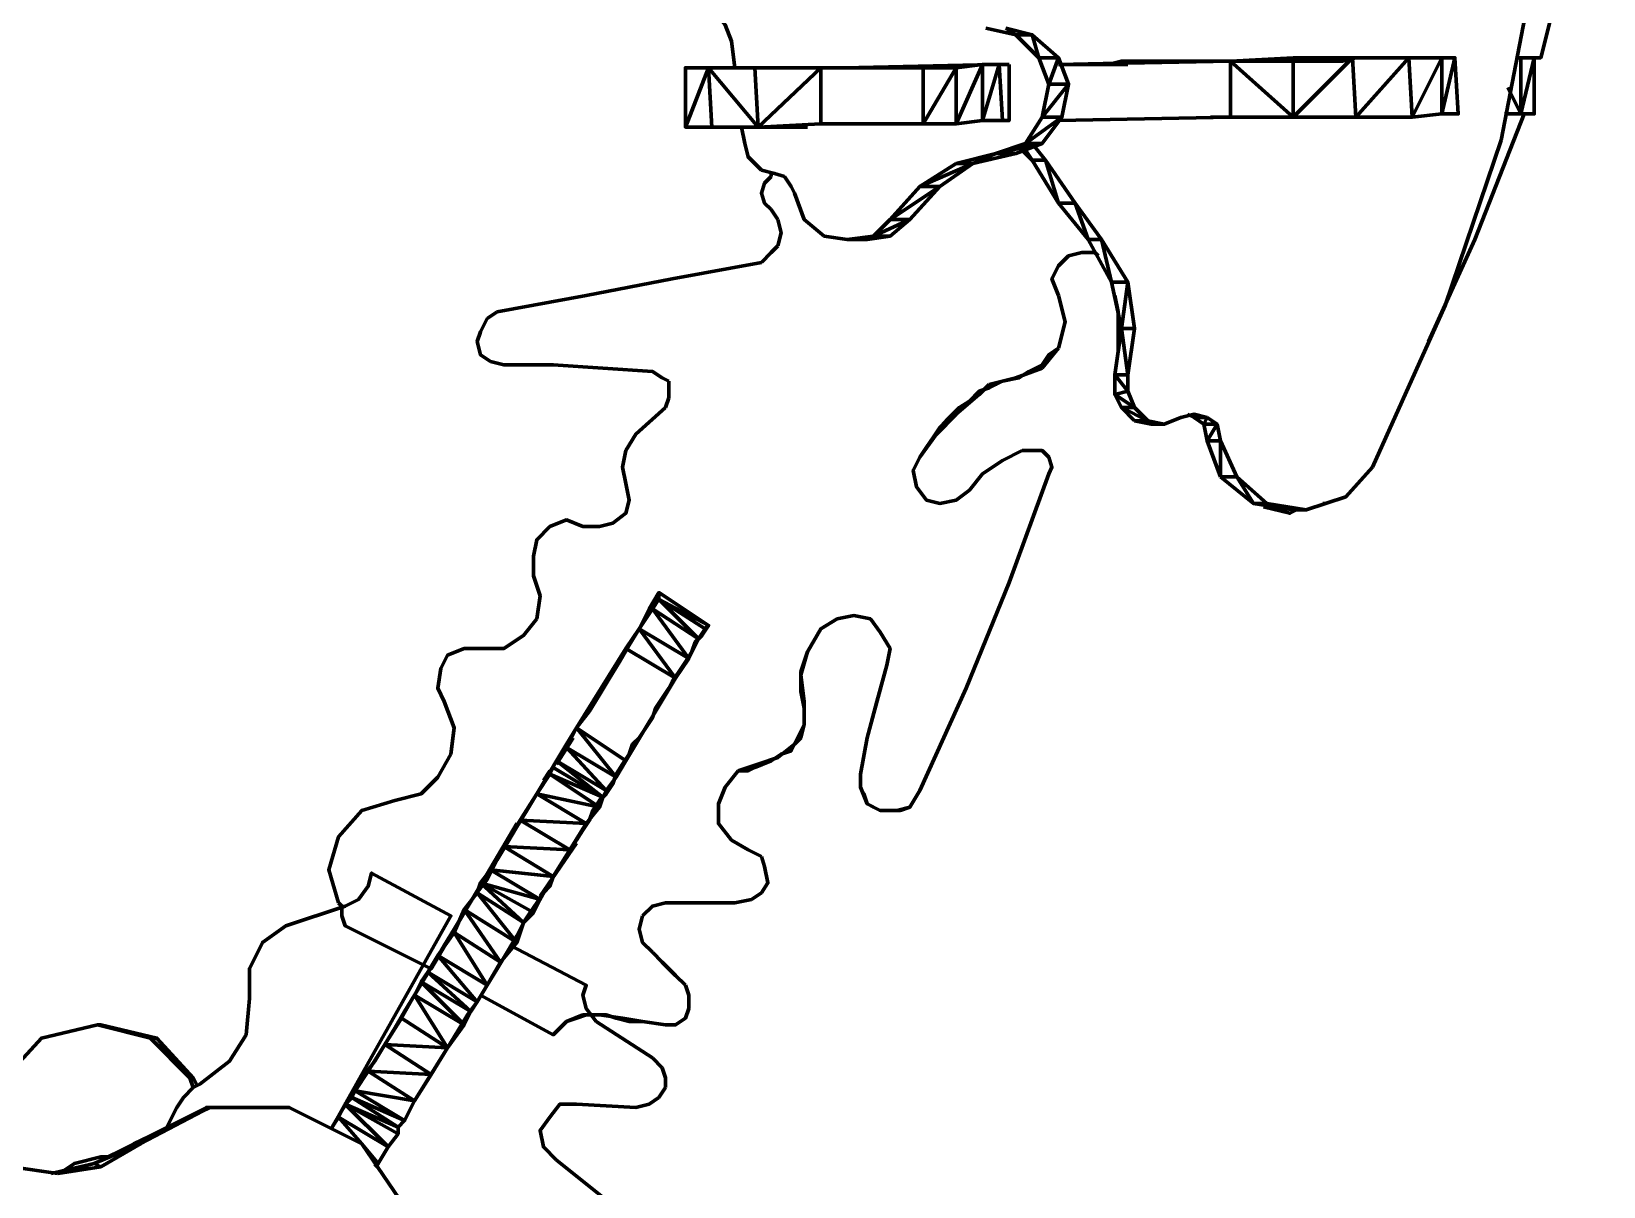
# Model space of a CAD drawing. Header units: inches. Extents: x -243 to 239, y -353 to 248.
# Drawn here: x -109.5 to -30.2, y -141.2 to -82.8 of the extents above; entities that cross this region are included whole.
import ezdxf

# ---------------------------------------------------------------- set-up
doc = ezdxf.new("R2010")
doc.units = ezdxf.units.IN
doc.layers.add('P', color=250, linetype='CONTINUOUS', lineweight=100)

msp = doc.modelspace()

# ---------------------------------------------------------------- linework, layer by layer
at = {"layer": 'P', "color": 131, "linetype": 'CONTINUOUS'}
for points in [[(-30.167, -66.167), (-30.833, -72.167), (-31.833, -78.167), (-33.333, -84.167), (-34.5, -84.167)], [(-33.333, -84.167), (-31.833, -78.167)], [(-34.5, -84.167), (-33.333, -84.167)], [(-34.5, -87), (-34.167, -87), (-36.667, -93.333), (-39, -98.5)], [(-34.5, -87), (-34.167, -87), (-36.667, -93.333)], [(-72.167, -90.167), (-72.5, -90.5), (-72.667, -91)], [(-72.167, -90.167), (-72.5, -90.5)], [(-72.167, -90), (-72.167, -90.167)], [(-72.167, -90), (-72.167, -90.167)], [(-72.5, -91.5), (-72.667, -91), (-72.5, -90.5)], [(-72.167, -91.833), (-72.5, -91.5), (-72.667, -91)], [(-72.5, -91.5), (-72.167, -91.833)], [(-72.167, -91.833), (-71.833, -92.333)], [(-72.167, -91.833), (-71.833, -92.333)], [(-71.833, -93.667), (-71.667, -93), (-71.833, -92.333)], [(-71.833, -92.333), (-71.667, -93)], [(-71.667, -93), (-71.833, -93.667)], [(-39, -98.5), (-36.667, -93.333)], [(-72.167, -94), (-72.667, -94.5)], [(-72.167, -94), (-72.667, -94.5)], [(-71.833, -93.667), (-72.167, -94)], [(-71.833, -93.667), (-72.167, -94)], [(-55.667, -94.167), (-55.833, -94), (-56.5, -94), (-57.167, -94.167), (-57.667, -94.667), (-58, -95.333), (-57.667, -96.167)], [(-56.5, -94), (-57.167, -94.167), (-57.667, -94.667)], [(-56.5, -94), (-55.833, -94)], [(-55.833, -94), (-55.667, -94.167)], [(-72.667, -94.5), (-77.167, -95.333), (-81.5, -96.167), (-86, -97)], [(-72.667, -94.5), (-77.167, -95.333)], [(-58, -95.333), (-57.667, -94.667)], [(-77.167, -95.333), (-81.5, -96.167)], [(-57.667, -96.167), (-58, -95.333)], [(-81.5, -96.167), (-86, -97)], [(-57.667, -98.833), (-57.333, -97.5), (-57.667, -96.167)], [(-57.667, -96.167), (-57.333, -97.5), (-57.667, -98.833)], [(-54.667, -99), (-54.667, -97), (-54.833, -96.167)], [(-54.667, -99), (-54.667, -97), (-54.833, -96.167)], [(-86.5, -97.333), (-86.833, -98), (-87, -98.5), (-86.833, -99.167)], [(-86.5, -97.333), (-86.833, -98)], [(-86, -97), (-86.5, -97.333)], [(-86, -97), (-86.5, -97.333)], [(-86.333, -99.5), (-86.833, -99.167), (-87, -98.5), (-86.833, -98)], [(-57.667, -98.833), (-58.167, -99.167), (-58.5, -99.667), (-59.167, -100), (-59.667, -100.333), (-60.5, -100.5), (-60.833, -100.667), (-61.167, -100.833), (-61.667, -101), (-62.167, -101.5), (-62.667, -101.833), (-63, -102.167), (-63.333, -102.5), (-63.667, -102.833), (-64, -103.333), (-64.333, -103.833), (-64.667, -104.333)], [(-58.5, -99.833), (-57.667, -98.833)], [(-86.833, -99.167), (-86.333, -99.5)], [(-77.333, -100.5), (-77.667, -100.333), (-78.167, -100), (-80.667, -99.833), (-83.167, -99.667), (-85.667, -99.667), (-86.333, -99.5)], [(-86.333, -99.5), (-85.667, -99.667)], [(-85.667, -99.667), (-83.167, -99.667)], [(-83.167, -99.667), (-80.667, -99.833)], [(-80.667, -99.833), (-78.167, -100)], [(-58.5, -99.833), (-59.833, -100.333), (-60.5, -100.5)], [(-77.333, -100.5), (-77.667, -100.333), (-78.167, -100)], [(-77.333, -101.333), (-77.333, -101), (-77.333, -100.5)], [(-77.333, -100.5), (-77.333, -101)], [(-61.667, -101.167), (-61.167, -100.667)], [(-61.167, -100.667), (-60.5, -100.5)], [(-77.333, -101.333), (-77.5, -101.833)], [(-77.333, -101.333), (-77.5, -101.833)], [(-77.333, -101), (-77.333, -101.333)], [(-62.833, -102.167), (-61.667, -101.167)], [(-77.5, -101.833), (-79, -103.167), (-79.5, -104)], [(-77.5, -101.833), (-79, -103.167)], [(-62.833, -102.167), (-63.833, -103.167), (-64.667, -104.333)], [(-79, -103.167), (-79.5, -104), (-79.667, -104.833), (-79.5, -105.667)], [(-79.5, -105.667), (-79.667, -104.833), (-79.5, -104)], [(-62.167, -106), (-62.833, -106.5), (-63.667, -106.667), (-64.333, -106.5), (-64.833, -105.833), (-65, -105), (-64.667, -104.333)], [(-65, -105), (-64.667, -104.333)], [(-59.5, -104), (-60.5, -104.5), (-61.5, -105.167), (-62.167, -106)], [(-60.5, -104.5), (-61.5, -105.167)], [(-59.5, -104), (-60.5, -104.5)], [(-58.167, -105.167), (-58, -104.833), (-58.167, -104.333), (-58.5, -104), (-59, -104), (-59.5, -104)], [(-58.5, -104), (-59, -104), (-59.5, -104)], [(-58.167, -104.333), (-58.5, -104)], [(-58.167, -104.333), (-58, -104.833), (-58.167, -105.167)], [(-58.167, -105.167), (-60.167, -110.667), (-62.333, -116), (-64.667, -121.167), (-65.167, -122), (-65.667, -122.167), (-66.167, -122.167), (-66.667, -122.167), (-67, -122), (-67.333, -121.833), (-67.5, -121.333), (-67.667, -121), (-67.667, -120.333)], [(-64.333, -106.5), (-64.833, -105.833), (-65, -105)], [(-61.5, -105.167), (-62.167, -106), (-62.833, -106.5), (-63.667, -106.667)], [(-60.167, -110.667), (-58.167, -105.167)], [(-79.5, -105.667), (-79.333, -106.5), (-79.5, -107.167), (-80.167, -107.667), (-80.833, -107.833), (-81.667, -107.833)], [(-79.5, -105.667), (-79.333, -106.5)], [(-79.333, -106.5), (-79.5, -107.167)], [(-63.667, -106.667), (-64.333, -106.5)], [(-45.667, -107), (-46, -107.167), (-47.333, -106.833)], [(-45.667, -107), (-46, -107.167), (-47.333, -106.833)], [(-44.333, -106.667), (-44.167, -106.667)], [(-44.333, -106.667), (-44.167, -106.667)], [(-81.667, -107.833), (-82.5, -107.5), (-83.333, -107.833), (-84, -108.5), (-84.167, -109.333), (-84.167, -110.333)], [(-84, -108.5), (-83.333, -107.833), (-82.5, -107.5), (-81.667, -107.833), (-80.833, -107.833)], [(-80.167, -107.667), (-80.833, -107.833)], [(-79.5, -107.167), (-80.167, -107.667)], [(-83.833, -111.333), (-84.167, -110.333), (-84.167, -109.333), (-84, -108.5)], [(-84, -112.5), (-83.833, -111.333), (-84.167, -110.333)], [(-62.333, -116), (-60.167, -110.667)], [(-83.833, -111.333), (-84, -112.5)], [(-84, -112.5), (-84.667, -113.333), (-85.667, -114), (-86.833, -114)], [(-84, -112.5), (-84.667, -113.333)], [(-66.333, -114.833), (-66.167, -114), (-66.667, -113.167), (-67.167, -112.5), (-68, -112.333), (-68.833, -112.5), (-69.667, -113), (-70.333, -114.167), (-70.5, -114.667), (-70.667, -115.167), (-70.667, -115.667), (-70.667, -116.167), (-70.5, -117), (-70.5, -117.833), (-70.667, -118.5), (-71, -118.833), (-71.167, -119.167), (-71.667, -119.333), (-72.167, -119.667), (-73, -120), (-73.333, -120.167), (-73.833, -120.167)], [(-69.667, -113), (-68.833, -112.5)], [(-68.833, -112.5), (-68, -112.333)], [(-68, -112.333), (-67.167, -112.5)], [(-67.167, -112.5), (-66.667, -113.167)], [(-84.667, -113.333), (-85.667, -114)], [(-70.333, -114.167), (-69.667, -113)], [(-66.667, -113.167), (-66.167, -114)], [(-86.833, -114), (-87.667, -114), (-88.5, -114.333), (-88.833, -115), (-89, -116), (-88.667, -116.667)], [(-88.5, -114.333), (-87.667, -114), (-86.833, -114)], [(-85.667, -114), (-86.833, -114)], [(-70.667, -115.333), (-70.333, -114.167)], [(-66.167, -114), (-66.333, -114.833)], [(-88.667, -116.667), (-89, -116), (-88.833, -115)], [(-88.5, -114.333), (-88.833, -115)], [(-66.333, -114.833), (-67.333, -118.5), (-67.667, -120.333)], [(-66.333, -114.833), (-66.833, -116.667)], [(-70.5, -116.667), (-70.667, -115.333)], [(-64.667, -121.167), (-62.333, -116)], [(-88.333, -119.333), (-88.167, -118), (-88.667, -116.667)], [(-88.667, -116.667), (-88.167, -118)], [(-70.5, -116.667), (-70.5, -117.833), (-71, -118.833)], [(-66.833, -116.667), (-67.333, -118.5)], [(-88.167, -118), (-88.333, -119.333)], [(-83, -119.833), (-82.167, -118.5)], [(-83, -119.833), (-82.167, -118.5)], [(-71.833, -119.5), (-71, -118.833)], [(-67.333, -118.5), (-67.667, -120.333)], [(-88.333, -119.333), (-89, -120.5), (-89.833, -121.333), (-91.167, -121.667)], [(-88.333, -119.333), (-89, -120.5)], [(-72.833, -119.833), (-71.833, -119.5)], [(-89, -120.5), (-89.833, -121.333), (-91.167, -121.667)], [(-83.667, -120.667), (-83.333, -120.167)], [(-83.667, -120.667), (-83.333, -120.167)], [(-73.833, -120.167), (-74.5, -121), (-74.833, -121.833), (-74.833, -122.833)], [(-74.5, -121), (-73.833, -120.167)], [(-73.833, -120.167), (-72.833, -119.833)], [(-64.667, -121.167), (-65.167, -122), (-65.833, -122.167), (-66.667, -122.167), (-67.333, -121.833), (-67.667, -121), (-67.667, -120.333)], [(-74.167, -123.667), (-74.833, -122.833), (-74.833, -121.833), (-74.5, -121)], [(-91.167, -121.667), (-92.833, -122.167), (-94, -123.5), (-94.5, -125.167), (-94, -126.833)], [(-91.167, -121.667), (-92.833, -122.167), (-94, -123.5)], [(-85, -122.833), (-89.333, -130.167), (-93.667, -128), (-93.833, -127.5), (-93.833, -127), (-94, -126.833)], [(-89.333, -130.167), (-85, -122.833)], [(-73.333, -124.167), (-74.167, -123.667), (-74.833, -122.833)], [(-94, -126.833), (-94.5, -125.167), (-94, -123.5)], [(-73.333, -124.167), (-74.167, -123.667)], [(-82, -123.833), (-83.833, -126.5)], [(-82, -123.833), (-83.833, -126.5)], [(-72.667, -124.5), (-73.333, -124.167)], [(-72.667, -124.5), (-73.333, -124.167)], [(-72.5, -125), (-72.667, -124.5)], [(-72.667, -124.5), (-72.5, -125), (-72.333, -125.833)], [(-72.5, -125), (-72.333, -125.833), (-72.667, -126.333)], [(-72.667, -126.333), (-72.333, -125.833)], [(-89.333, -130.167), (-93.667, -128), (-93.833, -127.5), (-93.833, -127), (-94, -126.833)], [(-73.167, -126.667), (-74, -126.833), (-77.5, -126.833), (-78.167, -127), (-78.667, -127.5)], [(-77.5, -126.833), (-78.167, -127), (-78.667, -127.5)], [(-77.5, -126.833), (-76.333, -126.833)], [(-76.333, -126.833), (-75.167, -126.833)], [(-73.167, -126.667), (-74, -126.833), (-75.167, -126.833)], [(-73.167, -126.667), (-72.667, -126.333)], [(-73.167, -126.667), (-72.667, -126.333)], [(-78.167, -129.333), (-78.667, -128.833), (-78.833, -128.167), (-78.667, -127.5)], [(-78.833, -128.167), (-78.667, -127.5)], [(-78.667, -128.833), (-78.833, -128.167)], [(-78.167, -129.333), (-78.667, -128.833)], [(-76.5, -131), (-77, -130.5), (-77.667, -129.833), (-78.167, -129.333)], [(-77.667, -129.833), (-78.167, -129.333)], [(-77, -130.5), (-77.667, -129.833)], [(-76.5, -131), (-77, -130.5)], [(-76.333, -132.167), (-76.5, -132.667), (-77, -133), (-77.5, -133), (-78.667, -132.833), (-79.333, -132.833), (-80, -132.667), (-80.5, -132.5), (-81, -132.5), (-81.5, -132.5), (-82, -132.667), (-82.5, -132.833), (-82.833, -133.167), (-83.167, -133.5), (-86.833, -131.5)], [(-81.667, -132.5), (-82.5, -132.833), (-83.167, -133.5), (-86.833, -131.5)], [(-76.5, -131), (-76.333, -131.5), (-76.333, -132.167), (-76.5, -132.667), (-77, -133)], [(-76.333, -132.167), (-76.333, -131.5), (-76.5, -131)], [(-81.667, -132.5), (-80.833, -132.5)], [(-80.833, -132.5), (-79.667, -132.667)], [(-79.667, -132.667), (-78.667, -132.833)], [(-78.667, -132.833), (-77.5, -133)], [(-77.5, -133), (-77, -133)]]:
    msp.add_lwpolyline(points, dxfattribs=at)
at = {"layer": 'P', "color": 91, "linetype": 'CONTINUOUS'}
for points in [[(-31.333, -73.5), (-33.667, -79.667), (-35.333, -88.333)], [(-57.667, -84.5), (-50.167, -84.333)], [(-57.667, -84.5), (-50.167, -84.333)], [(-54.167, -84.5), (-56.5, -84.5)], [(-56.5, -84.5), (-54.167, -84.5)], [(-49, -87.167), (-48.833, -87.167), (-50, -87.167)], [(-48.833, -87.167), (-50, -87.167)], [(-49, -87.167), (-48.833, -87.167)], [(-59.5, -88.833), (-59, -89.333), (-59.333, -88.833)], [(-56.167, -93.333), (-57.667, -91.5), (-56.833, -91.5), (-58.333, -89.333), (-57.667, -91.5), (-59, -89.333), (-58.333, -89.333), (-59, -88.5)], [(-38.167, -96.667), (-35.333, -88.333)], [(-56.167, -93.333), (-55, -95.5), (-55.5, -93.333), (-56.833, -91.5)], [(-55.5, -93.333), (-56.167, -93.333), (-56.833, -91.5)], [(-54.167, -95.5), (-55.5, -93.333)], [(-53.833, -97.833), (-54.167, -100.167), (-54.5, -97.833), (-54.167, -95.5), (-55, -95.5)], [(-55, -95.5), (-54.5, -97.833)], [(-54.167, -95.5), (-53.833, -97.833), (-54.5, -97.833)], [(-41.833, -104.833), (-38.167, -96.667)], [(-54.5, -97.833), (-54.833, -100.167)], [(-54.833, -100.167), (-54.167, -100.167), (-54.167, -101), (-54.833, -100.167)], [(-54.833, -100.167), (-54.833, -101.167)], [(-54.833, -101.167), (-54.167, -101), (-53.833, -101.833)], [(-53.833, -101.833), (-54.5, -101.833), (-54.833, -101.167), (-53.833, -101.833)], [(-53.833, -101.833), (-53.167, -102.5), (-54.5, -101.833)], [(-54.5, -101.833), (-53.833, -102.5)], [(-51.5, -102.333), (-52.333, -102.667), (-53.167, -102.5)], [(-50.167, -102.333), (-50.833, -102.167), (-51.5, -102.333)], [(-51.167, -102.167), (-50.833, -102.333)], [(-50.833, -102.333), (-50.833, -102.167)], [(-50.333, -102.667), (-50.833, -102.333), (-50.167, -102.333)], [(-50.333, -102.667), (-49.667, -102.667), (-50.167, -103.5), (-50.333, -102.667), (-50.167, -102.333)], [(-49.5, -103.5), (-49.667, -102.667), (-50.167, -102.333)], [(-53, -102.667), (-52.333, -102.667), (-53.833, -102.5)], [(-53.833, -102.5), (-53.167, -102.5)], [(-53.833, -102.5), (-53, -102.667)], [(-49.5, -105.333), (-50.167, -103.5), (-49.5, -103.5), (-49.5, -105.333)], [(-48.667, -105.333), (-49.5, -103.5)], [(-47.167, -106.667), (-47.833, -106.667), (-48.667, -105.333), (-49.5, -105.333)], [(-49.5, -105.333), (-47.833, -106.667), (-45.833, -107)], [(-45.167, -107), (-47.167, -106.667), (-48.667, -105.333)], [(-41.833, -104.833), (-43.167, -106.333), (-45.167, -107)], [(-47.833, -106.667), (-45.167, -107), (-45.833, -107)]]:
    msp.add_lwpolyline(points, dxfattribs=at)
at = {"layer": 'P', "color": 101, "linetype": 'CONTINUOUS'}
for points in [[(-74, -84.667), (-74.167, -83.333), (-74.5, -82.5), (-75.167, -81.667), (-75.833, -81.167)], [(-60.333, -82.667), (-59.833, -83), (-61.333, -82.667)], [(-59, -83), (-60.333, -82.667)], [(-58.667, -84.167), (-59, -83), (-59.833, -83)], [(-59.833, -83), (-58.667, -84.167), (-58.167, -85.5), (-58.5, -87.167)], [(-58.5, -88.5), (-57.5, -87.167), (-57.167, -85.5), (-57.667, -84.167), (-59, -83)], [(-71.167, -84.667), (-68.5, -84.667)], [(-71.167, -84.667), (-68.5, -84.667)], [(-58.167, -85.5), (-57.667, -84.167), (-58.667, -84.167)], [(-58.167, -85.5), (-57.167, -85.5), (-58.5, -87.167)], [(-58.5, -87.167), (-59.333, -88.5), (-60.833, -89)], [(-58.5, -87.167), (-57.5, -87.167), (-59.333, -88.5)], [(-72.667, -87.667), (-73.667, -87.667), (-73.5, -88.5)], [(-71.333, -87.667), (-73.667, -87.667), (-70.333, -87.667)], [(-70.333, -87.667), (-73.667, -87.667)], [(-71.333, -87.667), (-72.667, -87.667)], [(-72.667, -89.833), (-73.333, -89.167), (-73.5, -88.5)], [(-59.333, -88.5), (-58.5, -88.5), (-60.833, -89)], [(-59.833, -89), (-58.5, -88.5)], [(-62.833, -89.5), (-62, -89.5), (-64.667, -90.667), (-63.667, -90.667), (-66.167, -92.333)], [(-62.833, -89.5), (-64.667, -90.667), (-66.167, -92.333)], [(-62, -89.5), (-63.667, -90.667), (-65.167, -92.333)], [(-62.833, -89.5), (-60.833, -89)], [(-60.833, -89), (-59.833, -89), (-62, -89.5), (-60.833, -89)], [(-72.667, -89.833), (-72, -90), (-71.5, -90.167)], [(-71.5, -90.167), (-71.167, -90.667)], [(-71.167, -90.667), (-71, -91)], [(-69.5, -93.167), (-70.5, -92.333), (-71, -91)], [(-67, -93.167), (-65.167, -92.333), (-66.167, -92.333)], [(-67, -93.167), (-66.167, -92.333)], [(-66.167, -93.167), (-65.167, -92.333)], [(-67, -93.167), (-68.333, -93.333), (-69.5, -93.167)], [(-67, -93.167), (-66.167, -93.167), (-68.333, -93.333), (-67.333, -93.333)], [(-67.333, -93.333), (-66.167, -93.167)]]:
    msp.add_lwpolyline(points, dxfattribs=at)
at = {"layer": 'P', "color": 111, "linetype": 'CONTINUOUS'}
for points in [[(-75.333, -84.667), (-75.167, -87.667), (-76.5, -87.667), (-75.333, -84.667)], [(-76.5, -87.667), (-76.5, -84.667), (-75.333, -84.667)], [(-75.333, -84.667), (-76.5, -84.667)], [(-74.333, -84.667), (-76, -84.667)], [(-76, -84.667), (-74.333, -84.667)], [(-72.833, -87.667), (-73, -84.667), (-75.333, -84.667), (-72.833, -87.667), (-75.167, -87.667)], [(-73, -84.667), (-75.333, -84.667)], [(-74, -84.667), (-74.333, -84.667)], [(-74.333, -84.667), (-74, -84.667)], [(-73, -84.667), (-69.667, -84.667), (-72.833, -87.667)], [(-64.5, -84.667), (-69.667, -84.667), (-73, -84.667)], [(-69.667, -84.667), (-69.667, -87.5), (-72.833, -87.667)], [(-69.667, -84.667), (-64.5, -84.667), (-64.5, -87.5)], [(-61, -84.5), (-68.5, -84.667)], [(-68.5, -84.667), (-61, -84.5)], [(-60.167, -84.5), (-60.667, -84.5), (-60.5, -87.333), (-61.5, -87.333), (-60.667, -84.5), (-61.5, -84.5), (-61.5, -87.333), (-62.833, -87.5), (-61.5, -84.5), (-62.833, -84.667), (-62.833, -87.5), (-64.5, -87.5), (-62.833, -84.667), (-64.5, -84.667)], [(-60.167, -84.5), (-61.5, -84.5), (-62.833, -84.667), (-64.5, -84.667)], [(-60.167, -84.5), (-60.167, -87.333), (-60.833, -87.333)], [(-37.667, -84.167), (-38.333, -84.167), (-38.833, -84.167), (-39.5, -84.167), (-40.167, -84.167), (-40.833, -84.167), (-41.333, -84.167), (-42, -84.167), (-42.667, -84.167), (-43.333, -84.333), (-43.833, -84.333), (-44.5, -84.333), (-45.167, -84.333), (-45.833, -84.333), (-46.333, -84.333), (-47, -84.333), (-47.667, -84.333), (-48.333, -84.333), (-48.833, -84.333), (-49.5, -84.333), (-50.167, -84.333), (-50.833, -84.333), (-51.333, -84.333), (-52, -84.333), (-52.667, -84.333), (-53.333, -84.333), (-53.833, -84.333), (-54.5, -84.333), (-55.167, -84.5), (-55.667, -84.5), (-56.333, -84.5), (-57, -84.5), (-57.667, -84.5)], [(-57.667, -84.5), (-49, -84.333), (-49, -87.167)], [(-49, -87.167), (-45.833, -87.167), (-49, -84.333), (-45.833, -84.167), (-45.833, -87.167)], [(-37.667, -84.167), (-37.5, -87), (-38.333, -87), (-37.667, -84.167), (-38.333, -84.167), (-38.333, -87), (-39.833, -87.167), (-38.333, -84.167), (-40, -84.167), (-39.833, -87.167), (-42.667, -87.167), (-40, -84.167), (-42.833, -84.167), (-42.667, -87.167), (-45.833, -87.167), (-42.833, -84.167), (-45.833, -84.167)], [(-34.333, -84.167), (-33.667, -84.167), (-34.333, -87), (-34.333, -84.167), (-34.5, -84.167)], [(-33.667, -84.167), (-34.5, -84.167)], [(-33.667, -84.167), (-33.667, -87), (-34.333, -87)], [(-33.667, -84.167), (-33.667, -87), (-33.667, -87)], [(-33.667, -84.167), (-33.667, -87), (-33.667, -84.167), (-33.667, -84.167)], [(-35, -85.667), (-34.333, -87), (-35.167, -87)], [(-57.667, -87.333), (-49, -87.167)], [(-57.667, -87.333), (-49, -87.167)], [(-45.833, -87.167), (-49, -87.167), (-48.833, -87.167)], [(-48.833, -87.167), (-47.5, -87.167)], [(-47.5, -87.167), (-48.833, -87.167)], [(-37.5, -87), (-38.333, -87), (-39.833, -87.167), (-45.833, -87.167)], [(-33.667, -87), (-35.167, -87)], [(-64.5, -87.5), (-69.667, -87.5), (-72.833, -87.667), (-76.5, -87.667)], [(-69.667, -87.5), (-64.5, -87.5)], [(-60.167, -87.333), (-61.5, -87.333), (-62.833, -87.5), (-64.5, -87.5)], [(-60.167, -87.333), (-60.833, -87.333)], [(-60.5, -87.333), (-60.167, -87.333)]]:
    msp.add_lwpolyline(points, dxfattribs=at)
at = {"layer": 'P', "color": 121, "linetype": 'CONTINUOUS'}
for points in [[(-77.833, -111.167), (-78.333, -112), (-78.833, -113), (-79.333, -113.833), (-79.833, -114.667), (-80.333, -115.5), (-80.833, -116.333), (-81.333, -117.167), (-82, -118), (-82.5, -118.833), (-83, -119.667), (-83.5, -120.5), (-84, -121.333), (-84.5, -122.167), (-85, -123), (-85.5, -123.833), (-86, -124.667), (-86.5, -125.667), (-87.167, -126.5), (-87.667, -127.333), (-88.167, -128.167), (-88.667, -129), (-89.167, -129.833), (-89.667, -130.667), (-90.167, -131.5), (-90.667, -132.333), (-91.167, -133.167), (-91.667, -134), (-92.167, -134.833), (-92.833, -135.667), (-93.333, -136.5), (-93.833, -137.333), (-94.333, -138.167)], [(-77.833, -111.5), (-75.5, -113), (-75.833, -113.5), (-77.833, -111.5), (-78.167, -112), (-75.833, -113.5), (-76.333, -114.5), (-77, -115.5)], [(-75.5, -113), (-75.333, -112.833), (-77.833, -111.5), (-77.833, -111.167), (-75.333, -112.833)], [(-75.333, -112.833), (-77.833, -111.167)], [(-76.333, -114.5), (-78.833, -113), (-78.167, -112), (-76.333, -114.5)], [(-75.333, -112.833), (-75.667, -113.333), (-76, -113.667), (-76.167, -114.167), (-76.5, -114.667), (-76.833, -115.167), (-77.167, -115.667), (-77.333, -116), (-77.667, -116.5), (-78, -117), (-78.167, -117.5), (-78.5, -118), (-78.833, -118.5), (-79.167, -118.833), (-79.333, -119.333), (-79.667, -119.833), (-80, -120.333), (-80.167, -120.833), (-80.5, -121.333), (-80.833, -121.667), (-81.167, -122.167), (-81.333, -122.667), (-81.667, -123.167), (-82, -123.667), (-82.167, -124), (-82.5, -124.5), (-82.833, -125), (-83.167, -125.5), (-83.333, -126), (-83.667, -126.333), (-84, -126.833), (-84.333, -127.333), (-84.667, -127.833), (-85, -128.5), (-85.5, -129.333), (-86, -130.167), (-86.5, -131), (-87, -131.833), (-87.5, -132.5), (-88, -133.333), (-88.5, -134.167), (-90.167, -136.833), (-90.667, -137.833), (-91, -138.167), (-91, -138.5), (-91.5, -139.167), (-92, -140), (-92.167, -140.167)], [(-77, -115.5), (-78.833, -113), (-79.5, -114)], [(-79.5, -114), (-82, -118)], [(-79.5, -114), (-77, -115.5), (-79.5, -119.667)], [(-82.5, -119), (-82, -118), (-80, -120.5), (-82.5, -119)], [(-82, -118), (-79.5, -119.667), (-80, -120.5)], [(-80.667, -121.5), (-83, -119.667), (-83.167, -120)], [(-80.5, -121.167), (-83, -119.667), (-82.5, -119), (-80.5, -121.167)], [(-80.833, -122), (-83.333, -120.333), (-84, -121.333), (-80.833, -122), (-81.5, -122.833), (-82.333, -124.167)], [(-80.833, -122), (-80.667, -121.5), (-83.333, -120.333), (-83.167, -120), (-80.667, -121.5)], [(-80, -120.5), (-80.5, -121.167), (-80.667, -121.5)], [(-81.5, -122.833), (-84.833, -122.667), (-84, -121.333), (-81.5, -122.833)], [(-82.333, -124.167), (-84.833, -122.667), (-85.667, -124), (-82.333, -124.167), (-83.167, -125.5), (-83.833, -126.667)], [(-83.167, -125.5), (-86.333, -125.167), (-85.667, -124), (-83.167, -125.5)], [(-83.833, -126.667), (-86.333, -125.167), (-86.833, -125.833), (-83.833, -126.667), (-84.167, -127.333)], [(-84.667, -127.833), (-87, -126.333), (-86.833, -125.833), (-84.667, -127.833)], [(-86.833, -125.833), (-84.167, -127.333), (-84.667, -127.833), (-85, -128.833)], [(-85, -128.833), (-87, -126.333), (-87.667, -127.167), (-85, -128.833), (-85.833, -129.833)], [(-88.167, -128.333), (-87.667, -127.167), (-85.833, -129.833), (-88.167, -128.333)], [(-85.833, -129.833), (-86.5, -131), (-88.167, -128.333), (-89, -129.5), (-86.5, -131), (-87, -131.833), (-87.333, -132.333)], [(-87, -131.833), (-89.5, -130.333), (-89, -129.5), (-87, -131.833)], [(-90.167, -131.5), (-89.833, -130.833), (-87.667, -133), (-90.167, -131.5)], [(-87.333, -132.333), (-89.5, -130.333), (-89.833, -130.833)], [(-89.833, -130.833), (-87.333, -132.333), (-87.667, -133)], [(-90.833, -132.667), (-90.167, -131.5), (-88.5, -134.167), (-89.333, -135.5)], [(-88.5, -134.167), (-91.667, -134), (-90.833, -132.667), (-88.5, -134.167)], [(-88.5, -134.167), (-87.667, -133)], [(-89.333, -135.5), (-91.667, -134), (-92.5, -135.333), (-89.333, -135.5), (-90.167, -136.833), (-90.667, -137.833)], [(-90.167, -136.833), (-93.167, -136.333), (-92.5, -135.333), (-90.167, -136.833)], [(-90.667, -137.833), (-93.167, -136.333), (-93.333, -136.667), (-90.667, -137.833), (-91, -138.167)], [(-91.5, -139.167), (-94, -137.667), (-93.667, -137), (-91.5, -139.167)], [(-93.667, -137), (-93.333, -136.667), (-91, -138.167), (-93.667, -137)], [(-91, -138.167), (-91, -138.5), (-93.667, -137)], [(-94, -137.667), (-94.333, -138.167)], [(-92.833, -139), (-94, -137.667)], [(-91, -138.5), (-91.5, -139.167), (-92, -140)], [(-92, -140), (-92.833, -139)], [(-92.167, -140), (-92, -140), (-92.167, -140.167)]]:
    msp.add_lwpolyline(points, dxfattribs=at)
at = {"layer": 'P', "color": 241, "linetype": 'CONTINUOUS'}
for points in [[(-92.333, -125.333), (-88.333, -127.5), (-94.333, -138.167)], [(-92.333, -125.333), (-92.5, -126), (-93, -126.667), (-93.667, -127)], [(-92.5, -126), (-92.333, -125.333), (-88.333, -127.5)], [(-93.667, -127), (-93, -126.667), (-92.5, -126)], [(-93.667, -127), (-96.667, -128)], [(-93.667, -127), (-96.667, -128)], [(-94.333, -138.167), (-88.333, -127.5)], [(-96.667, -128), (-97.833, -128.833), (-98.5, -130.167), (-98.5, -131.667)], [(-96.667, -128), (-97.833, -128.833)], [(-98.5, -131.667), (-98.5, -130.167), (-97.833, -128.833)], [(-81.5, -131), (-85.333, -129)], [(-81.667, -131.5), (-81.5, -131), (-85.333, -129)], [(-98.5, -131.667), (-98.667, -133.5), (-99.5, -134.833), (-101, -136)], [(-98.5, -131.667), (-98.667, -133.5)], [(-81, -132.833), (-81.5, -132.167), (-81.667, -131.5), (-81.5, -131)], [(-81.667, -131.5), (-81.5, -132.167), (-81, -132.833)], [(-78.167, -134.667), (-81, -132.833)], [(-78.167, -134.667), (-81, -132.833)], [(-98.667, -133.5), (-99.5, -134.833), (-101, -136), (-101.333, -136.167)], [(-77.667, -135.167), (-78.167, -134.667)], [(-77.667, -135.167), (-78.167, -134.667)], [(-77.5, -136.167), (-77.5, -135.667), (-77.667, -135.167)], [(-77.667, -135.167), (-77.5, -135.667), (-77.5, -136.167)], [(-101, -136), (-101.333, -136.167), (-101.833, -136.667), (-102.167, -137.167)], [(-101.333, -136.167), (-101.833, -136.667)], [(-77.833, -136.667), (-77.5, -136.167)], [(-77.833, -136.667), (-77.5, -136.167)], [(-102.167, -137.167), (-102.667, -138.167)], [(-102.167, -137.167), (-102.667, -138.167)], [(-101.833, -136.667), (-102.167, -137.167)], [(-82.833, -137), (-83.333, -137.667), (-83.833, -138.333)], [(-77.833, -136.667), (-78.333, -137), (-79, -137.167), (-82, -137), (-82.833, -137), (-83.333, -137.667)], [(-82.833, -137), (-82, -137)], [(-82, -137), (-79, -137.167)], [(-79, -137.167), (-78.333, -137)], [(-78.333, -137), (-77.833, -136.667)], [(-83, -139.833), (-83.667, -139.167), (-83.833, -138.333), (-83.333, -137.667)], [(-83.667, -139.167), (-83.833, -138.333)], [(-83, -139.833), (-83.667, -139.167)], [(-106, -139.667), (-107.333, -140), (-107.833, -140.333)], [(-107.833, -140.333), (-107.333, -140), (-106, -139.667), (-105.5, -139.667)], [(-105.5, -139.667), (-106, -139.667)], [(-80.5, -141.833), (-83, -139.833)], [(-80.5, -141.833), (-83, -139.833)]]:
    msp.add_lwpolyline(points, dxfattribs=at)
at = {"layer": 'P', "color": 181, "linetype": 'CONTINUOUS'}
for points in [[(-101.167, -136), (-101.333, -135.667), (-101.5, -135.667), (-103.167, -133.667), (-103.5, -133.667), (-106, -133), (-106.167, -133), (-109, -133.667), (-110.833, -135.667)], [(-101.5, -135.667), (-103.5, -133.667), (-106.167, -133)], [(-101.333, -135.667), (-103.167, -133.667), (-106, -133)], [(-101.333, -136.167), (-101.5, -135.667)], [(-101.167, -136), (-101.333, -135.667)]]:
    msp.add_lwpolyline(points, dxfattribs=at)
at = {"layer": 'P', "color": 211, "linetype": 'CONTINUOUS'}
for points in [[(-96.667, -137.167), (-100.667, -137.167), (-104.333, -139), (-106.333, -140), (-108.5, -140.5)], [(-100.667, -137.167), (-100.5, -137.167), (-104.333, -139)], [(-104, -139), (-100.5, -137.167), (-96.5, -137.167), (-92.833, -139), (-90.667, -142.167), (-90, -146.167), (-90.167, -148.333)], [(-100.667, -137.167), (-96.5, -137.167), (-96.667, -137.167)], [(-104, -139), (-106, -140.167), (-106.333, -140), (-108.167, -140.5)], [(-104.333, -139), (-104, -139), (-106.333, -140)], [(-108.167, -140.5), (-110.5, -140.167)], [(-106, -140.167), (-108.167, -140.5)]]:
    msp.add_lwpolyline(points, dxfattribs=at)

doc.saveas('drawing.dxf')
